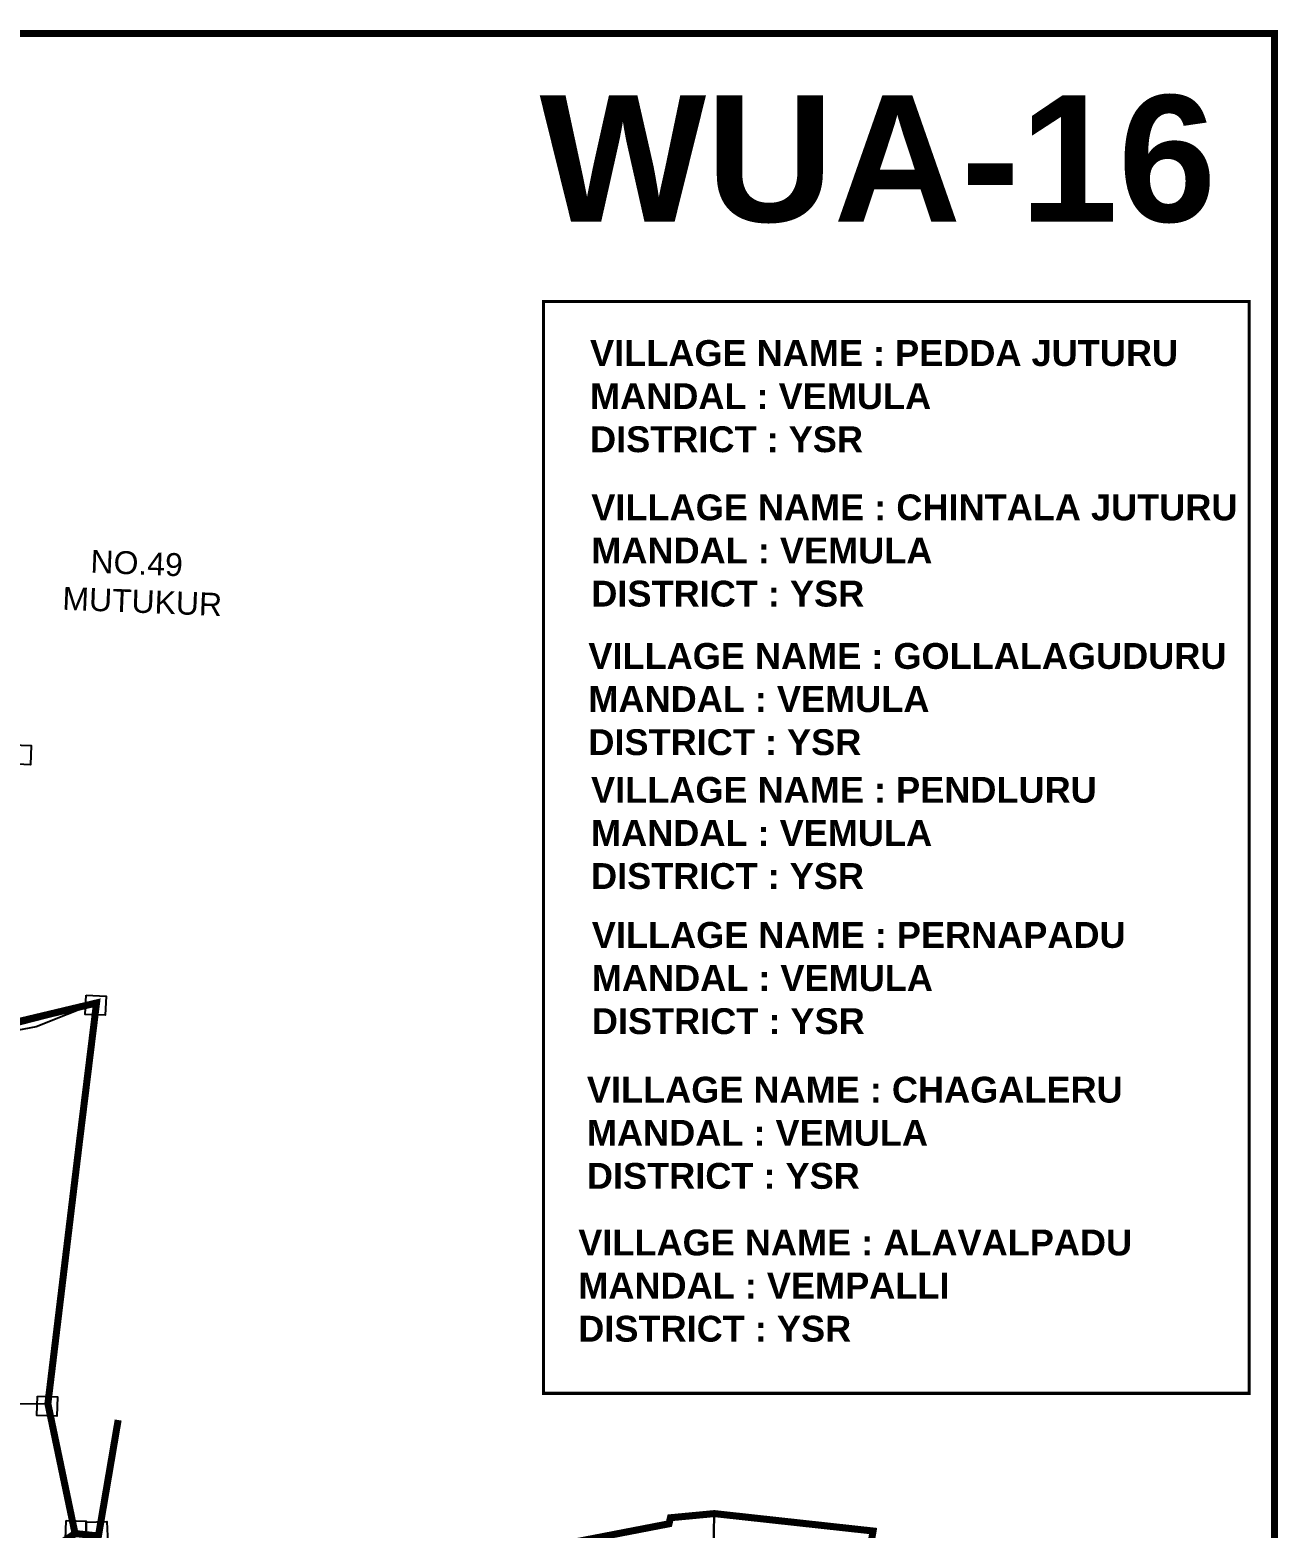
# Model space of a CAD drawing. Header units: inches. Extents: x 204181 to 273365, y 1587708 to 1600456.
# Drawn here: x 217638 to 219415, y 1597427 to 1599561 of the extents above; entities that cross this region are included whole.
import ezdxf

# ---------------------------------------------------------------- set-up
doc = ezdxf.new("R2010")
doc.units = ezdxf.units.IN
doc.header["$LTSCALE"] = 15
doc.header["$MEASUREMENT"] = 0
doc.linetypes.add('HIDDEN2', pattern=[0.1875, 0.125, -0.0625])
for name, color, linetype in [('BOUNDRY STONES', 240, 'Continuous'), ('PLOT', 7, 'Continuous'), ('PLOTS', 7, 'Continuous'), ('PLOTS NO', 7, 'Continuous'), ('ROADS', 1, 'Continuous'), ('TEXT', 1, 'Continuous'), ('text2', 7, 'Continuous'), ('VILLAGE BOUNDRY', 5, 'Continuous')]:
    doc.layers.add(name, color=color, linetype=linetype)
doc.styles.get("Standard").update_dxf_attribs({"font": 'arial.ttf'})

msp = doc.modelspace()

# ---------------------------------------------------------------- linework, layer by layer
at = {"layer": 'BOUNDRY STONES'}
for points in [[(217610.7, 1598542.9), (217639.2, 1598541.8), (217638.1, 1598514.4), (217609.6, 1598515.6)], [(217717.5, 1598186), (217746, 1598184.8), (217744.9, 1598157.5), (217716.4, 1598158.6)], [(217648.4, 1597615), (217676.9, 1597613.8), (217675.8, 1597586.5), (217647.3, 1597587.6)], [(217689.2, 1597438), (217717.7, 1597436.8), (217716.6, 1597409.5), (217688.1, 1597410.6)]]:
    msp.add_lwpolyline(points, close=True, dxfattribs=at)
at = {"layer": 'PLOT'}
for points in [[(218365.2, 1597397.9), (218547.9, 1597433.2), (218549.9, 1597441.8), (218612.4, 1597447.7), (218610.4, 1597333.9), (218608.1, 1597311.2), (218415, 1597299.1), (218412.7, 1597272.9), (218366.9, 1597275.1), (218365.2, 1597397.9)], [(218612.4, 1597447.7), (218838.6, 1597422.9), (218818.7, 1597307.9), (218610.4, 1597333.9), (218612.4, 1597447.7), (218612.4, 1597447.7)]]:
    msp.add_lwpolyline(points, close=True, dxfattribs=at)
at = {"layer": 'PLOTS'}
for points in [[(217732.4, 1598175.1), (217646.6, 1598141.2), (217568.1, 1598126.5), (217485.7, 1598126.5), (217383.9, 1598122.8), (217242.2, 1598091.5), (217147.4, 1598067.7), (216987, 1598027.8), (216919.2, 1597949.5), (216844.2, 1597878.4), (216668.8, 1597759.8), (216655.4, 1597692.1), (216678, 1597642.6), (216651.4, 1597584), (216658.2, 1597459.9), (216672.6, 1597405.1), (216642.9, 1597247.9), (216608.8, 1597152.3), (216446.8, 1597200.4), (216403.1, 1597213), (216380.3, 1597103.1)], [(217110.8, 1597441.5), (217210.6, 1597419.7), (217310.6, 1597401.7), (217399.3, 1597388), (217412.2, 1597440.3), (217420.4, 1597487.1), (217423.8, 1597538.6), (217437.9, 1597603.9), (217663.1, 1597604.3)]]:
    msp.add_lwpolyline(points, dxfattribs=at)
at = {"layer": 'PLOTS NO', "color": 7}
msp.add_lwpolyline([(217717.6, 1597435.3), (217747, 1597436.6), (217748.4, 1597405), (217719, 1597403.7)], close=True, dxfattribs=at)
at = {"layer": 'ROADS'}
msp.add_lwpolyline([(217734.6, 1598173.1), (217569.3, 1598130.5), (217473.5, 1598128.9), (217384.4, 1598125.6), (217299.3, 1598107), (217172.7, 1598076.2), (217005.1, 1598035.3), (216923.4, 1598000.4), (216857.6, 1597966.7), (216674.8, 1597913), (216618.1, 1597896.7), (216524.3, 1597901.2), (216375.5, 1597867), (216222.6, 1597842.4), (216148.7, 1597833.6), (216017.4, 1597826.7), (215971.8, 1597832.4)], dxfattribs=at)
at = {"layer": 'text2', "color": 5, "const_width": 10}
msp.add_lwpolyline([(205712.3, 1599556.1), (219410.4, 1599556.1), (219410.4, 1589956.2), (205712.3, 1589956.2)], close=True, dxfattribs=at)
at = {"layer": 'text2', "color": 0, "const_width": 4.49}
msp.add_lwpolyline([(218369.1, 1599174.4), (219374.4, 1599174.4), (219374.4, 1597619.1), (218369.1, 1597619.1)], close=True, dxfattribs=at)
at = {"layer": 'VILLAGE BOUNDRY', "color": 5, "linetype": 'HIDDEN2', "ltscale": 20, "const_width": 10}
for points in [[(217571.7, 1598136.8), (217732.4, 1598175.1), (217708.6, 1597981.7), (217663.1, 1597604.3), (217701.8, 1597419.3), (217618.6, 1597364.3)], [(217569.3, 1597337.6), (217656.2, 1597382.2), (217701.8, 1597419.3), (217735.1, 1597415.8), (217763.2, 1597581)], [(218365.2, 1597397.9), (218547.9, 1597433.2), (218549.9, 1597441.8), (218612.4, 1597447.7), (218838.6, 1597422.9), (218818.7, 1597307.9)]]:
    msp.add_lwpolyline(points, dxfattribs=at)

# ---------------------------------------------------------------- texts
at = {"layer": 'TEXT', "attachment_point": 1}
for s, insert, char_height, width in [('\\pxql;{\\fArial|b1|i0|c0|p34;\\C1;WUA-16}', (218363.5, 1599467.9), 180, 956.807), ('\\pxql;{\\fArial|b1|i0|c0|p34;\\C1;VILLAGE NAME :\\C5; PEDDA JUTURU\\P\\C1;MANDAL : \\C5;VEMULA\\P\\C1;DISTRICT : \\C5;YSR}', (218435.4, 1599119.3), 36.837, 865.389), ('\\pxql;{\\fArial|b1|i0|c0|p34;\\C1;VILLAGE NAME :\\C5; CHINTALA JUTURU \\C1;MANDAL : \\C5;VEMULA\\P\\C1;DISTRICT : \\C5;YSR}', (218437.2, 1598899.4), 36.837, 961.677), ('\\pxql;{\\fArial|b1|i0|c0|p34;\\C1;VILLAGE NAME :\\C5; GOLLALAGUDURU\\P\\C1;MANDAL : \\C5;VEMULA\\C1;               DISTRICT : \\C5;YSR}', (218433, 1598687.8), 36.837, 915.9), ('\\pxql;{\\fArial|b1|i0|c0|p34;\\C1;VILLAGE NAME :\\C5; PENDLURU\\C1;\\PMANDAL : \\C5;VEMULA\\P\\C1;DISTRICT : \\C5;YSR}', (218436.8, 1598497.1), 36.837, 985.827), ('\\pxql;{\\fArial|b1|i0|c0|p34;\\C1;VILLAGE NAME :\\C5; PERNAPADU\\P\\C1;MANDAL : \\C5;VEMULA\\P\\C1;DISTRICT : \\C5;YSR}', (218437.9, 1598290.4), 36.837, 985.827), ('\\pxql;{\\fArial|b1|i0|c0|p34;\\C1;VILLAGE NAME :\\C5; CHAGALERU \\C1;MANDAL : \\C5;VEMULA\\P\\C1;DISTRICT : \\C5;YSR}', (218430.9, 1598070), 36.837, 985.827), ('\\pxql;{\\fArial|b1|i0|c0|p34;\\C1;VILLAGE NAME :\\C5; ALAVALPADU\\P\\C1;MANDAL : \\C5;VEMPALLI\\P\\C1;DISTRICT : \\C5;YSR}', (218418.6, 1597852.3), 36.837, 985.827)]:
    msp.add_mtext(s, dxfattribs=dict(at, insert=insert, char_height=char_height, width=width))
at = {"layer": 'TEXT', "insert": (217686.7, 1598822.1), "char_height": 32.571, "width": 240.129, "attachment_point": 1, "rotation": 357.7117}
msp.add_mtext('   NO.49 MUTUKUR ', dxfattribs=at)

doc.saveas('drawing.dxf')
